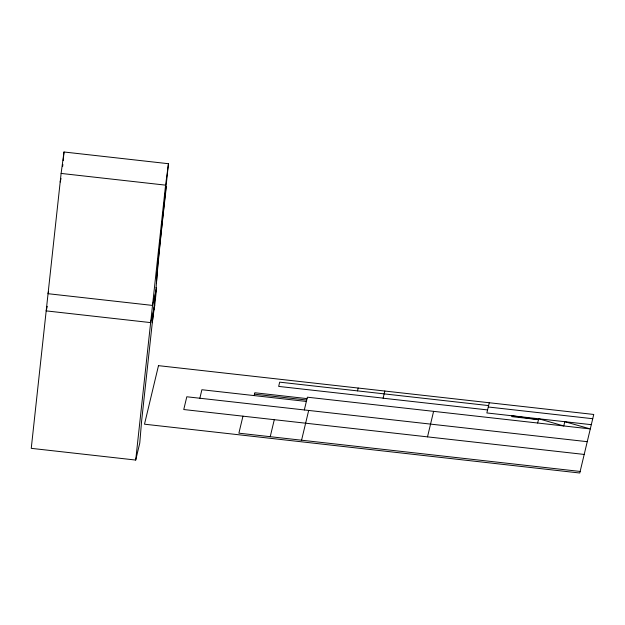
<?xml version="1.0" encoding="UTF-8"?>
<svg xmlns="http://www.w3.org/2000/svg" width="625" height="625" viewBox="0 0 625 625"><rect width="100%" height="100%" fill="white"/><g stroke="black" fill="none" stroke-linecap="round" stroke-linejoin="round"><path stroke-width="0.94" d="M156.117 287.508L157.852 263.422L168.461 163.711L64 151.992L61.117 173.43L31.25 448.344L135.711 460.055L139.773 443.047L141.562 421.523L156.117 287.508L156.578 288.406L154.711 305.586A39.906 0.828 -83.6 0 0 152.297 322.727M62.672 166.328L62.852 164.422M63.203 160.594L64 151.992M135.711 460.055L165.578 185.141L168.461 163.711M166.336 186.648L162.906 217.102A91.672 1.891 -83.6 0 0 156.461 282.805M60.18 182.016L61.031 178.477M48.484 291.883L48.047 293.703L152.516 305.414L156.578 288.406M47.273 306.328L46.18 310.883L150.648 322.602L154.711 305.586M199.859 398.242L201.891 389.734L306.359 401.445M242.953 416.172L238.891 433.18L580.141 471.445M254.125 395.594L254.805 392.758L307.031 398.617M270.227 436.695L274.289 419.688M304.328 409.953L307.375 397.195L590.297 428.922L564.789 421.695L563.773 425.945L538.672 418.766L537.656 423.016M301.57 440.211L308.68 410.445M357.508 390.883L358.18 388.047M384.82 391.031L383.109 398.211L487.57 409.922M427.508 436.867L433.602 411.352M489.289 402.75L486.852 412.953L591.312 424.672M61.117 173.43L165.578 185.141M488.609 405.586L279.68 382.156L278.664 386.406L383.125 398.125M488.273 407L592.734 418.719M254.461 394.172L306.695 400.031M587.25 441.68L186.805 396.773L183.758 409.531L584.203 454.437M158.484 365.656L144.5 424.195L579.766 473.008L593.75 414.461L158.484 365.656M512.039 415.781L511.836 416.633L538.469 419.617L512.039 415.781"/></g></svg>
